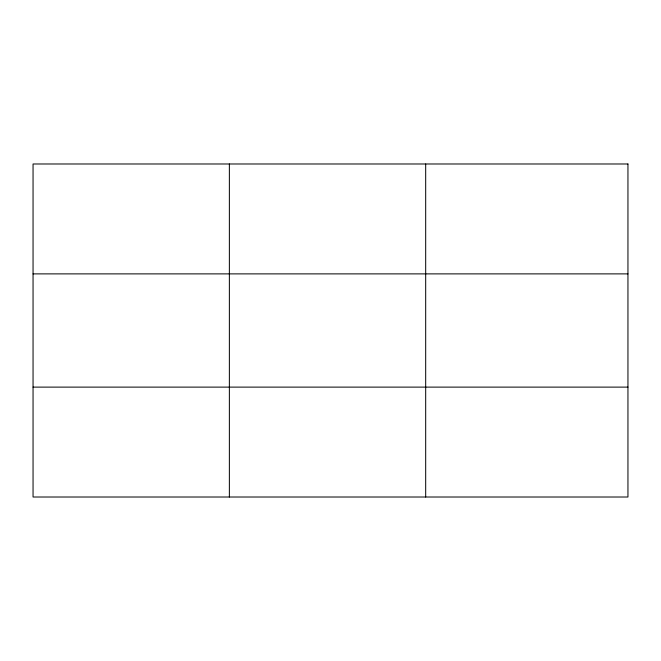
<?xml version="1.0" encoding="UTF-8"?>
<svg xmlns="http://www.w3.org/2000/svg" width="661" height="661" viewBox="0 0 661 661"><rect width="100%" height="100%" fill="white"/><g stroke="black" fill="none" stroke-linecap="round" stroke-linejoin="round"><path stroke-width="0.99" d="M229.367 163.986L229.367 497.014M425.684 163.986L425.684 497.014M33.05 273.885L627.95 273.885M33.05 387.115L627.95 387.115M627.95 163.986L627.95 497.014L33.05 497.014L33.05 163.986L627.95 163.986"/></g></svg>
